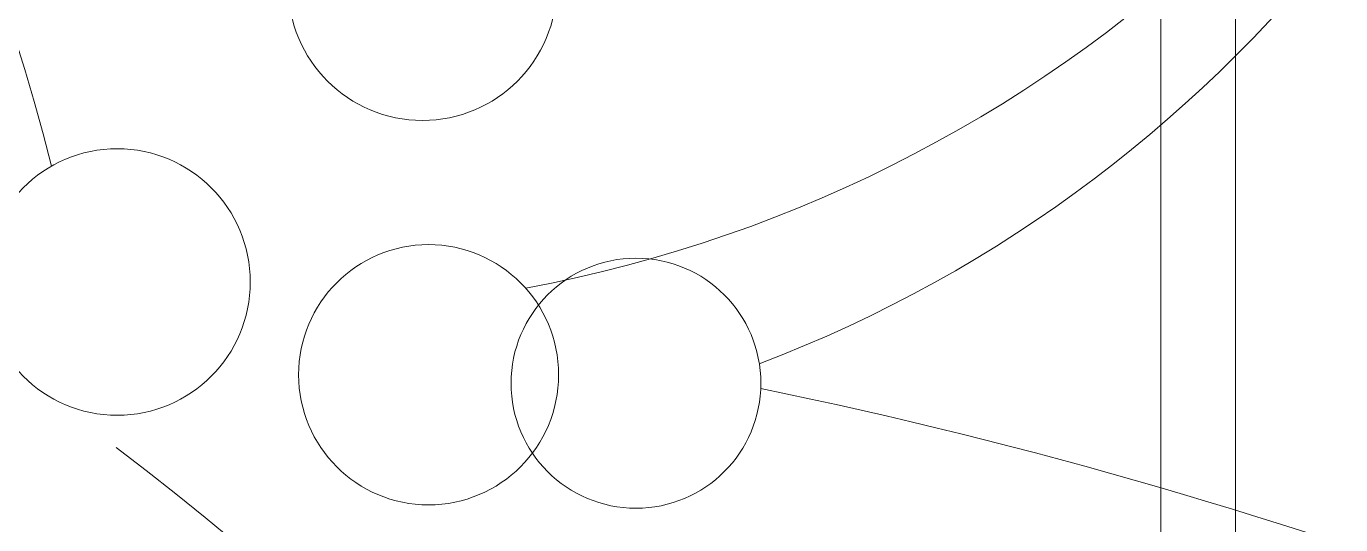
# Model space of a CAD drawing. Header units: millimetres. Extents: x 46079 to 131409, y 40831 to 60403.
# Drawn here: x 119731.3 to 119907.4, y 51680.2 to 51747 of the extents above; entities that cross this region are included whole.
import ezdxf

# ---------------------------------------------------------------- set-up
doc = ezdxf.new("R2010")
doc.units = ezdxf.units.MM
for name, color, linetype, lineweight in [('A-WALL', 113, 'Continuous', 18), ('G-IMPT', 8, 'Continuous', 18), ('L-PLNT', 71, 'Continuous', 18)]:
    doc.layers.add(name, color=color, linetype=linetype, lineweight=lineweight)

# ---------------------------------------------------------------- blocks, each defined once
blk = doc.blocks.new('CAY DUA VAN PHAT - CAY DUA VAN PHAT_dwg-2253781-TKCS_BỂ NƯỚC NGẦM - MẶT BẰNG NẮP BỂ')
at = {"layer": 'G-IMPT'}
for centre, radius in [((672.09, 720.8), 35.68), ((592.84, 638.98), 35.99), ((696.93, 637.33), 34.85), ((699.2, 581.75), 33.48)]:
    blk.add_circle(centre, radius, dxfattribs=at)
for centre, radius, start, end in [((779.81, 1288.74), 567.56, 199.0692, 255.8486), ((1382.22, 1223.79), 834.25, 217.05305, 261.06763), ((308.23, 679.24), 371.77, 282.004, 349.47), ((354.24, 677.65), 363.4, 274.943, 339.2141), ((2056.69, 827.62), 1384.56, 191.63825, 209.82735)]:
    blk.add_arc(centre, radius, start, end, dxfattribs=at)
blk = doc.blocks.new('CAY DUA VAN PHAT - CAY DUA VAN PHAT_dwg-V44-TKCS_BỂ NƯỚC NGẦM - MẶT BẰNG NẮP BỂ')
at = {"layer": 'G-IMPT'}
for centre, radius in [((672.09, 720.8), 35.68), ((592.84, 638.98), 35.99), ((696.93, 637.33), 34.85), ((699.2, 581.75), 33.48)]:
    blk.add_circle(centre, radius, dxfattribs=at)
for centre, radius, start, end in [((779.81, 1288.74), 567.56, 199.0692, 255.8486), ((1382.22, 1223.79), 834.25, 217.05305, 261.06763), ((308.23, 679.24), 371.77, 282.004, 349.47), ((354.24, 677.65), 363.4, 274.943, 339.2141), ((2056.69, 827.62), 1384.56, 191.63825, 209.82735)]:
    blk.add_arc(centre, radius, start, end, dxfattribs=at)
blk = doc.blocks.new('CAY DUA VAN PHAT - CAY DUA VAN PHAT-V45-TKCS_BỂ NƯỚC NGẦM - MẶT BẰNG NẮP BỂ')
at = {"extrusion": (0, 0, -1), "xscale": 0.5, "yscale": 0.5, "zscale": -0.5, "rotation": 180}
for name in ['CAY DUA VAN PHAT - CAY DUA VAN PHAT_dwg-2253781-TKCS_BỂ NƯỚC NGẦM - MẶT BẰNG NẮP BỂ', 'CAY DUA VAN PHAT - CAY DUA VAN PHAT_dwg-V44-TKCS_BỂ NƯỚC NGẦM - MẶT BẰNG NẮP BỂ']:
    blk.add_blockref(name, (151.82, 370.52), dxfattribs=at)

msp = doc.modelspace()

# ---------------------------------------------------------------- linework, layer by layer
at = {"layer": 'A-WALL'}
for p, q in [((119893.35, 50657.93), (119893.35, 55286.31)), ((119883.35, 50667.93), (119883.35, 55276.31))]:
    msp.add_line(p, q, dxfattribs=at)

# ---------------------------------------------------------------- block references
at = {"layer": 'L-PLNT', "rotation": 270.0000000000003}
msp.add_blockref('CAY DUA VAN PHAT - CAY DUA VAN PHAT-V45-TKCS_BỂ NƯỚC NGẦM - MẶT BẰNG NẮP BỂ', (119733.35, 51896.94), dxfattribs=at)

doc.saveas('drawing.dxf')
